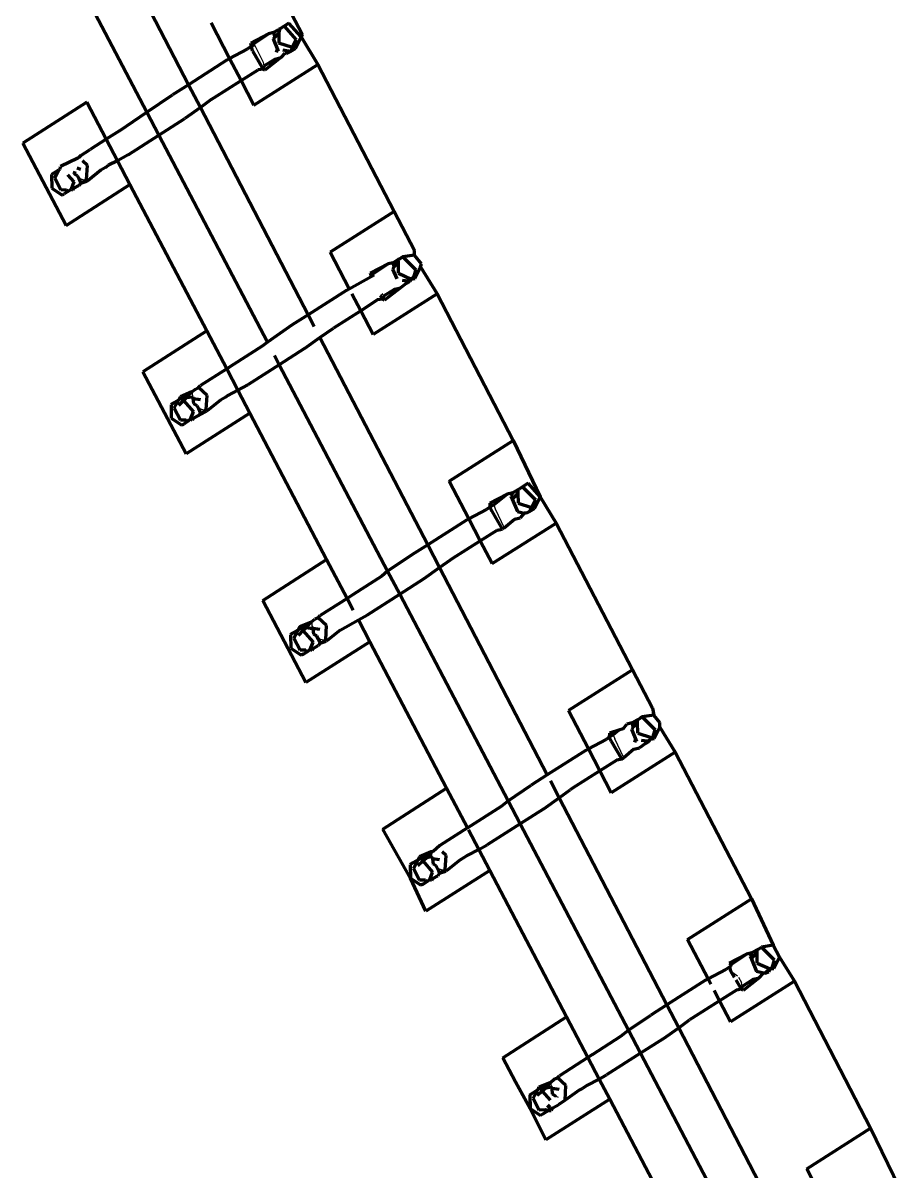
# Model space of a CAD drawing. Header units: millimetres. Extents: x 4307 to 31003, y 2809 to 20009.
# Drawn here: x 11773.49 to 11790.96, y 8599.74 to 8622.64 of the extents above; entities that cross this region are included whole.
import ezdxf

# ---------------------------------------------------------------- set-up
doc = ezdxf.new("R2010")
doc.units = ezdxf.units.MM
doc.layers.add('ProfileEdges', color=7, linetype='Continuous')

msp = doc.modelspace()

# ---------------------------------------------------------------- linework, layer by layer
for p, q in [((11778.034, 8622.238), (11778.073, 8622.214)), ((11778.073, 8622.214), (11778.11, 8622.204)), ((11778.11, 8622.204), (11778.28, 8621.854)), ((11778.298, 8621.778), (11778.259, 8621.753)), ((11778.28, 8621.854), (11778.298, 8621.778)), ((11774.512, 8619.654), (11774.516, 8619.628)), ((11774.741, 8619.499), (11774.609, 8619.536)), ((11774.768, 8619.483), (11774.741, 8619.499)), ((11780.458, 8617.624), (11780.418, 8617.649)), ((11780.458, 8617.624), (11780.477, 8617.59)), ((11780.621, 8617.202), (11780.67, 8617.24)), ((11776.862, 8615.28), (11776.866, 8615.255)), ((11776.866, 8615.255), (11776.87, 8615.184)), ((11777.125, 8614.91), (11776.994, 8614.947)), ((11777.152, 8614.894), (11777.125, 8614.91)), ((11782.803, 8613.06), (11782.878, 8613.026)), ((11782.878, 8613.026), (11782.908, 8612.945)), ((11782.908, 8612.945), (11783.086, 8612.568)), ((11779.247, 8610.691), (11779.251, 8610.666)), ((11779.251, 8610.666), (11779.254, 8610.595)), ((11779.509, 8610.321), (11779.378, 8610.357)), ((11779.537, 8610.305), (11779.509, 8610.321)), ((11785.187, 8608.471), (11785.263, 8608.437)), ((11785.263, 8608.437), (11785.292, 8608.356)), ((11785.47, 8607.979), (11785.292, 8608.356)), ((11781.631, 8606.102), (11781.635, 8606.076)), ((11781.635, 8606.076), (11781.639, 8606.006)), ((11781.893, 8605.731), (11781.762, 8605.768)), ((11781.921, 8605.716), (11781.893, 8605.731)), ((11787.606, 8603.725), (11787.739, 8603.634)), ((11787.757, 8603.603), (11787.817, 8603.497)), ((11787.796, 8603.396), (11787.835, 8603.421)), ((11787.835, 8603.421), (11787.817, 8603.497)), ((11784.015, 8601.513), (11784.019, 8601.487)), ((11784.019, 8601.487), (11784.023, 8601.416)), ((11784.167, 8601.205), (11784.124, 8601.223))]:
    msp.add_line(p, q)
at = {"layer": 'ProfileEdges', "lineweight": 211}
for p, q in [((11774.646, 8625.542), (11776.793, 8621.408)), ((11775.963, 8620.858), (11773.802, 8624.98)), ((11778.518, 8623.451), (11779.063, 8622.402)), ((11777.614, 8621.927), (11777.243, 8622.641)), ((11778.698, 8622.578), (11778.646, 8622.545)), ((11778.796, 8622.637), (11778.698, 8622.578)), ((11778.698, 8622.578), (11778.942, 8622.304)), ((11779.038, 8622.362), (11778.796, 8622.637)), ((11778.034, 8622.238), (11778.388, 8622.42)), ((11778.073, 8622.214), (11778.388, 8622.42)), ((11778.489, 8622.446), (11778.388, 8622.42)), ((11778.481, 8622.32), (11778.513, 8622.352)), ((11778.489, 8622.446), (11778.591, 8622.508)), ((11778.489, 8622.446), (11778.513, 8622.352)), ((11778.513, 8622.352), (11778.593, 8622.433)), ((11778.62, 8622.52), (11778.591, 8622.508)), ((11778.591, 8622.508), (11778.593, 8622.433)), ((11778.593, 8622.433), (11778.62, 8622.52)), ((11778.593, 8622.433), (11778.596, 8622.237)), ((11778.646, 8622.545), (11778.62, 8622.52)), ((11778.924, 8622.131), (11779.038, 8622.362)), ((11779.063, 8622.402), (11779.038, 8622.362)), ((11779.038, 8622.362), (11779.373, 8621.807)), ((11777.614, 8621.927), (11777.966, 8622.113)), ((11778.049, 8622.173), (11777.966, 8622.113)), ((11778.049, 8622.173), (11778.034, 8622.238)), ((11778.049, 8622.173), (11778.073, 8622.214)), ((11778.11, 8622.204), (11778.049, 8622.173)), ((11778.069, 8622.082), (11778.049, 8622.173)), ((11778.481, 8622.32), (11778.582, 8622.073)), ((11778.864, 8622.151), (11778.596, 8622.237)), ((11778.824, 8622.071), (11778.864, 8622.151)), ((11778.824, 8622.071), (11778.924, 8622.131)), ((11778.864, 8622.151), (11778.942, 8622.304)), ((11778.924, 8622.131), (11778.864, 8622.151)), ((11777.567, 8621.901), (11776.793, 8621.408)), ((11777.567, 8621.901), (11777.614, 8621.927)), ((11777.842, 8621.488), (11777.614, 8621.927)), ((11778.069, 8622.082), (11778.259, 8621.753)), ((11778.522, 8621.919), (11778.298, 8621.778)), ((11778.635, 8621.947), (11778.317, 8621.697)), ((11778.52, 8622.094), (11778.582, 8622.073)), ((11778.522, 8621.919), (11778.635, 8621.947)), ((11778.716, 8622.038), (11778.635, 8621.947)), ((11778.824, 8622.071), (11778.673, 8622.093)), ((11778.716, 8622.038), (11778.749, 8622.031)), ((11778.749, 8622.031), (11778.824, 8622.071)), ((11777.842, 8621.488), (11778.18, 8621.703)), ((11778.098, 8620.996), (11779.373, 8621.807)), ((11778.278, 8621.72), (11778.18, 8621.703)), ((11778.259, 8621.753), (11778.278, 8621.72)), ((11778.298, 8621.778), (11778.278, 8621.72)), ((11778.317, 8621.697), (11778.278, 8621.72)), ((11779.373, 8621.807), (11780.893, 8618.88)), ((11777.298, 8621.143), (11777.842, 8621.488)), ((11778.098, 8620.996), (11777.842, 8621.488)), ((11775.963, 8620.858), (11776.475, 8621.206)), ((11776.793, 8621.408), (11776.475, 8621.206)), ((11776.793, 8621.408), (11777.03, 8620.952)), ((11774.765, 8621.058), (11773.493, 8620.242)), ((11775.153, 8620.319), (11774.765, 8621.058)), ((11777.247, 8621.109), (11777.03, 8620.952)), ((11777.247, 8621.109), (11777.298, 8621.143)), ((11775.416, 8620.487), (11775.963, 8620.858)), ((11776.203, 8620.401), (11775.963, 8620.858)), ((11776.203, 8620.401), (11776.722, 8620.733)), ((11777.03, 8620.952), (11776.722, 8620.733)), ((11777.03, 8620.952), (11779.178, 8616.819)), ((11775.153, 8620.319), (11774.833, 8620.114)), ((11775.416, 8620.487), (11775.153, 8620.319)), ((11775.153, 8620.319), (11775.378, 8619.891)), ((11775.592, 8620.011), (11776.203, 8620.401)), ((11778.369, 8616.269), (11776.203, 8620.401)), ((11774.354, 8618.601), (11773.493, 8620.242)), ((11774.65, 8619.996), (11774.833, 8620.114)), ((11774.587, 8619.939), (11774.244, 8619.776)), ((11774.61, 8619.954), (11774.587, 8619.939)), ((11774.65, 8619.996), (11774.61, 8619.954)), ((11774.779, 8619.797), (11774.678, 8619.891)), ((11775.378, 8619.891), (11775.196, 8619.799)), ((11775.592, 8620.011), (11775.378, 8619.891)), ((11775.378, 8619.891), (11775.626, 8619.418)), ((11774.101, 8619.643), (11774.061, 8619.613)), ((11774.061, 8619.613), (11774.067, 8619.344)), ((11774.101, 8619.643), (11774.21, 8619.709)), ((11774.126, 8619.543), (11774.21, 8619.709)), ((11774.21, 8619.709), (11774.234, 8619.725)), ((11774.234, 8619.725), (11774.244, 8619.776)), ((11774.382, 8619.612), (11774.508, 8619.469)), ((11774.516, 8619.628), (11774.532, 8619.684)), ((11774.581, 8619.591), (11774.516, 8619.628)), ((11774.647, 8619.719), (11774.574, 8619.744)), ((11774.609, 8619.536), (11774.581, 8619.591)), ((11774.761, 8619.515), (11774.779, 8619.797)), ((11775.047, 8619.705), (11774.791, 8619.498)), ((11775.139, 8619.757), (11775.047, 8619.705)), ((11775.139, 8619.757), (11775.196, 8619.799)), ((11774.126, 8619.543), (11774.249, 8619.307)), ((11774.354, 8618.601), (11775.626, 8619.418)), ((11774.508, 8619.469), (11774.452, 8619.323)), ((11774.51, 8619.342), (11774.61, 8619.397)), ((11774.609, 8619.536), (11774.647, 8619.445)), ((11774.647, 8619.445), (11774.61, 8619.397)), ((11774.647, 8619.445), (11774.761, 8619.515)), ((11774.647, 8619.445), (11774.768, 8619.483)), ((11774.768, 8619.483), (11774.761, 8619.515)), ((11774.791, 8619.498), (11774.768, 8619.483)), ((11777.157, 8616.497), (11775.626, 8619.418)), ((11774.067, 8619.344), (11774.275, 8619.205)), ((11774.363, 8619.305), (11774.249, 8619.307)), ((11774.275, 8619.205), (11774.317, 8619.228)), ((11774.389, 8619.276), (11774.317, 8619.228)), ((11774.389, 8619.276), (11774.363, 8619.305)), ((11774.389, 8619.276), (11774.452, 8619.323)), ((11774.51, 8619.342), (11774.452, 8619.323)), ((11774.452, 8619.323), (11774.49, 8619.303)), ((11774.51, 8619.342), (11774.49, 8619.303)), ((11780.893, 8618.88), (11779.618, 8618.069)), ((11780.893, 8618.88), (11781.298, 8618.101)), ((11779.998, 8617.338), (11779.618, 8618.069)), ((11781.299, 8618.009), (11781.067, 8617.973)), ((11781.299, 8618.009), (11781.298, 8618.101)), ((11781.438, 8617.831), (11781.299, 8618.009)), ((11780.772, 8617.831), (11780.418, 8617.649)), ((11780.772, 8617.831), (11780.458, 8617.624)), ((11780.874, 8617.856), (11780.772, 8617.831)), ((11780.893, 8617.778), (11780.865, 8617.731)), ((11780.976, 8617.919), (11780.874, 8617.856)), ((11780.893, 8617.778), (11780.874, 8617.856)), ((11780.977, 8617.865), (11780.893, 8617.778)), ((11781.004, 8617.931), (11780.976, 8617.919)), ((11780.977, 8617.865), (11780.976, 8617.919)), ((11780.98, 8617.648), (11780.977, 8617.865)), ((11781.004, 8617.931), (11781.067, 8617.973)), ((11781.067, 8617.973), (11781.03, 8617.956)), ((11781.067, 8617.973), (11781.326, 8617.715)), ((11781.422, 8617.773), (11781.308, 8617.542)), ((11781.422, 8617.773), (11781.438, 8617.831)), ((11781.422, 8617.773), (11781.748, 8617.236)), ((11779.998, 8617.338), (11780.433, 8617.581)), ((11780.418, 8617.649), (11780.433, 8617.581)), ((11780.458, 8617.624), (11780.433, 8617.581)), ((11780.433, 8617.581), (11780.494, 8617.615)), ((11780.954, 8617.532), (11780.865, 8617.731)), ((11780.98, 8617.648), (11781.233, 8617.53)), ((11781.233, 8617.53), (11781.179, 8617.49)), ((11781.233, 8617.53), (11781.208, 8617.482)), ((11781.28, 8617.565), (11781.233, 8617.53)), ((11781.233, 8617.53), (11781.308, 8617.542)), ((11781.326, 8617.715), (11781.28, 8617.565)), ((11779.951, 8617.312), (11779.178, 8616.819)), ((11779.951, 8617.312), (11779.998, 8617.338)), ((11780.906, 8617.33), (11780.682, 8617.188)), ((11781.019, 8617.358), (11780.701, 8617.108)), ((11780.906, 8617.33), (11781.019, 8617.358)), ((11781.134, 8617.442), (11781.019, 8617.358)), ((11781.179, 8617.49), (11781.057, 8617.503)), ((11781.134, 8617.442), (11781.101, 8617.449)), ((11781.208, 8617.482), (11781.134, 8617.442)), ((11781.208, 8617.482), (11781.179, 8617.49)), ((11780.053, 8617.233), (11780.226, 8616.899)), ((11780.564, 8617.113), (11780.226, 8616.899)), ((11781.748, 8617.236), (11780.473, 8616.425)), ((11780.662, 8617.131), (11780.564, 8617.113)), ((11780.621, 8617.202), (11780.662, 8617.131)), ((11780.682, 8617.188), (11780.662, 8617.131)), ((11780.662, 8617.131), (11780.701, 8617.108)), ((11781.748, 8617.236), (11783.268, 8614.309)), ((11780.226, 8616.899), (11779.682, 8616.554)), ((11780.473, 8616.425), (11780.226, 8616.899)), ((11778.86, 8616.616), (11778.369, 8616.269)), ((11779.178, 8616.819), (11778.86, 8616.616)), ((11779.178, 8616.819), (11779.3, 8616.583)), ((11777.157, 8616.497), (11775.885, 8615.681)), ((11777.556, 8615.737), (11777.157, 8616.497)), ((11779.415, 8616.363), (11779.682, 8616.554)), ((11778.263, 8616.194), (11777.693, 8615.829)), ((11778.369, 8616.269), (11778.263, 8616.194)), ((11779.106, 8616.143), (11779.415, 8616.363)), ((11779.415, 8616.363), (11781.562, 8612.23)), ((11778.603, 8615.822), (11778.506, 8616.008)), ((11779.106, 8616.143), (11778.603, 8615.822)), ((11777.556, 8615.737), (11777.035, 8615.407)), ((11777.693, 8615.829), (11777.556, 8615.737)), ((11777.779, 8615.311), (11777.556, 8615.737)), ((11778.603, 8615.822), (11777.977, 8615.422)), ((11780.764, 8611.702), (11778.603, 8615.822)), ((11776.745, 8614.041), (11775.885, 8615.681)), ((11776.862, 8615.28), (11776.633, 8615.184)), ((11776.751, 8615.168), (11776.862, 8615.28)), ((11776.862, 8615.28), (11776.931, 8615.336)), ((11776.931, 8615.336), (11776.994, 8615.364)), ((11776.994, 8615.364), (11777.035, 8615.407)), ((11777.163, 8615.208), (11776.994, 8615.364)), ((11777.58, 8615.21), (11777.779, 8615.311)), ((11777.779, 8615.311), (11777.977, 8615.422)), ((11777.779, 8615.311), (11778.017, 8614.857)), ((11776.485, 8615.054), (11776.445, 8615.024)), ((11776.445, 8615.024), (11776.451, 8614.755)), ((11776.485, 8615.054), (11776.601, 8615.124)), ((11776.51, 8614.953), (11776.601, 8615.124)), ((11776.691, 8615.107), (11776.595, 8615.01)), ((11776.601, 8615.124), (11776.633, 8615.184)), ((11776.649, 8615.155), (11776.601, 8615.124)), ((11776.633, 8615.184), (11776.751, 8615.168)), ((11776.649, 8615.155), (11776.691, 8615.107)), ((11776.751, 8615.168), (11776.691, 8615.107)), ((11776.691, 8615.107), (11776.892, 8614.879)), ((11776.751, 8615.168), (11776.87, 8615.184)), ((11776.87, 8615.184), (11776.888, 8615.15)), ((11776.888, 8615.15), (11777.031, 8615.13)), ((11776.9, 8615.039), (11776.888, 8615.15)), ((11776.965, 8615.001), (11776.9, 8615.039)), ((11777.145, 8614.926), (11777.163, 8615.208)), ((11777.431, 8615.116), (11777.175, 8614.908)), ((11777.524, 8615.168), (11777.431, 8615.116)), ((11777.58, 8615.21), (11777.524, 8615.168)), ((11776.51, 8614.953), (11776.633, 8614.717)), ((11778.017, 8614.857), (11776.745, 8614.041)), ((11776.836, 8614.734), (11776.892, 8614.879)), ((11776.895, 8614.753), (11776.995, 8614.808)), ((11776.994, 8614.947), (11776.965, 8615.001)), ((11776.994, 8614.947), (11777.031, 8614.856)), ((11777.031, 8614.856), (11776.995, 8614.808)), ((11776.995, 8614.808), (11777.023, 8614.83)), ((11777.023, 8614.83), (11777.125, 8614.91)), ((11777.023, 8614.83), (11777.152, 8614.894)), ((11777.125, 8614.91), (11777.145, 8614.926)), ((11777.152, 8614.894), (11777.145, 8614.926)), ((11777.175, 8614.908), (11777.152, 8614.894)), ((11779.548, 8611.936), (11778.017, 8614.857)), ((11776.451, 8614.755), (11776.659, 8614.616)), ((11776.747, 8614.716), (11776.633, 8614.717)), ((11776.702, 8614.639), (11776.659, 8614.616)), ((11776.773, 8614.686), (11776.702, 8614.639)), ((11776.773, 8614.686), (11776.747, 8614.716)), ((11776.773, 8614.686), (11776.836, 8614.734)), ((11776.895, 8614.753), (11776.836, 8614.734)), ((11776.874, 8614.714), (11776.836, 8614.734)), ((11776.895, 8614.753), (11776.874, 8614.714)), ((11781.993, 8613.498), (11783.268, 8614.309)), ((11783.268, 8614.309), (11783.806, 8613.184)), ((11782.383, 8612.749), (11781.993, 8613.498)), ((11783.564, 8613.459), (11783.452, 8613.384)), ((11783.806, 8613.184), (11783.564, 8613.459)), ((11783.15, 8613.24), (11782.803, 8613.06)), ((11782.878, 8613.026), (11783.15, 8613.24)), ((11783.258, 8613.267), (11783.15, 8613.24)), ((11783.258, 8613.267), (11783.219, 8613.2)), ((11783.219, 8613.2), (11783.249, 8613.142)), ((11783.249, 8613.142), (11783.361, 8613.254)), ((11783.36, 8613.329), (11783.258, 8613.267)), ((11783.388, 8613.342), (11783.36, 8613.329)), ((11783.36, 8613.329), (11783.361, 8613.254)), ((11783.361, 8613.254), (11783.365, 8613.059)), ((11783.452, 8613.384), (11783.388, 8613.342)), ((11783.452, 8613.384), (11783.711, 8613.126)), ((11783.692, 8612.953), (11783.806, 8613.184)), ((11783.806, 8613.184), (11784.123, 8612.664)), ((11782.798, 8612.981), (11782.735, 8612.934)), ((11782.803, 8613.06), (11782.798, 8612.981)), ((11782.878, 8613.026), (11782.798, 8612.981)), ((11782.798, 8612.981), (11782.838, 8612.903)), ((11783.249, 8613.142), (11783.351, 8612.895)), ((11783.365, 8613.059), (11783.633, 8612.972)), ((11783.593, 8612.892), (11783.633, 8612.972)), ((11783.593, 8612.892), (11783.692, 8612.953)), ((11783.633, 8612.972), (11783.711, 8613.126)), ((11783.633, 8612.972), (11783.692, 8612.953)), ((11782.335, 8612.723), (11781.562, 8612.23)), ((11782.383, 8612.749), (11782.335, 8612.723)), ((11782.735, 8612.934), (11782.383, 8612.749)), ((11782.383, 8612.749), (11782.611, 8612.309)), ((11782.838, 8612.903), (11783.047, 8612.542)), ((11783.086, 8612.568), (11783.291, 8612.741)), ((11783.291, 8612.741), (11783.403, 8612.769)), ((11783.351, 8612.895), (11783.485, 8612.86)), ((11783.485, 8612.86), (11783.403, 8612.769)), ((11783.524, 8612.863), (11783.485, 8612.86)), ((11783.593, 8612.892), (11783.524, 8612.863)), ((11782.611, 8612.309), (11782.948, 8612.524)), ((11782.848, 8611.854), (11784.123, 8612.664)), ((11782.948, 8612.524), (11783.047, 8612.542)), ((11783.086, 8612.568), (11783.047, 8612.542)), ((11785.643, 8609.737), (11784.123, 8612.664)), ((11782.066, 8611.964), (11782.611, 8612.309)), ((11782.848, 8611.854), (11782.611, 8612.309)), ((11781.244, 8612.027), (11780.764, 8611.702)), ((11781.562, 8612.23), (11781.244, 8612.027)), ((11781.562, 8612.23), (11781.799, 8611.774)), ((11778.276, 8611.12), (11779.548, 8611.936)), ((11779.956, 8611.158), (11779.548, 8611.936)), ((11781.799, 8611.774), (11782.016, 8611.931)), ((11782.016, 8611.931), (11782.066, 8611.964)), ((11780.647, 8611.604), (11780.078, 8611.24)), ((11780.764, 8611.702), (11780.647, 8611.604)), ((11781.004, 8611.244), (11780.764, 8611.702)), ((11781.49, 8611.554), (11781.799, 8611.774)), ((11781.799, 8611.774), (11783.946, 8607.641)), ((11781.004, 8611.244), (11781.49, 8611.554)), ((11779.136, 8609.48), (11778.276, 8611.12)), ((11779.956, 8611.158), (11779.419, 8610.818)), ((11780.078, 8611.24), (11779.956, 8611.158)), ((11780.079, 8610.924), (11779.956, 8611.158)), ((11780.361, 8610.833), (11781.004, 8611.244)), ((11783.164, 8607.123), (11781.004, 8611.244)), ((11779.012, 8610.597), (11779.247, 8610.691)), ((11779.137, 8610.58), (11779.247, 8610.691)), ((11779.247, 8610.691), (11779.315, 8610.747)), ((11779.379, 8610.775), (11779.315, 8610.747)), ((11779.379, 8610.775), (11779.419, 8610.818)), ((11779.548, 8610.619), (11779.379, 8610.775)), ((11779.815, 8610.527), (11780.18, 8610.731)), ((11780.18, 8610.731), (11780.361, 8610.833)), ((11780.18, 8610.731), (11780.408, 8610.296)), ((11778.869, 8610.465), (11778.83, 8610.435)), ((11778.83, 8610.435), (11778.835, 8610.166)), ((11778.869, 8610.465), (11778.979, 8610.531)), ((11778.894, 8610.364), (11778.979, 8610.531)), ((11778.979, 8610.531), (11779.012, 8610.597)), ((11778.979, 8610.531), (11779.033, 8610.566)), ((11779.075, 8610.518), (11778.979, 8610.42)), ((11779.012, 8610.597), (11779.137, 8610.58)), ((11779.033, 8610.566), (11779.075, 8610.518)), ((11779.075, 8610.518), (11779.137, 8610.58)), ((11779.075, 8610.518), (11779.277, 8610.29)), ((11779.137, 8610.58), (11779.272, 8610.561)), ((11779.272, 8610.561), (11779.254, 8610.595)), ((11779.415, 8610.541), (11779.272, 8610.561)), ((11779.272, 8610.561), (11779.284, 8610.45)), ((11779.35, 8610.412), (11779.284, 8610.45)), ((11779.529, 8610.336), (11779.548, 8610.619)), ((11779.815, 8610.527), (11779.559, 8610.319)), ((11778.894, 8610.364), (11779.017, 8610.128)), ((11780.408, 8610.296), (11779.136, 8609.48)), ((11779.221, 8610.144), (11779.277, 8610.29)), ((11779.279, 8610.164), (11779.379, 8610.219)), ((11779.378, 8610.357), (11779.35, 8610.412)), ((11779.378, 8610.357), (11779.416, 8610.266)), ((11779.416, 8610.266), (11779.379, 8610.219)), ((11779.416, 8610.266), (11779.509, 8610.321)), ((11779.416, 8610.266), (11779.537, 8610.305)), ((11779.509, 8610.321), (11779.529, 8610.336)), ((11779.537, 8610.305), (11779.529, 8610.336)), ((11779.559, 8610.319), (11779.537, 8610.305)), ((11781.939, 8607.375), (11780.408, 8610.296)), ((11778.835, 8610.166), (11779.043, 8610.026)), ((11779.132, 8610.126), (11779.017, 8610.128)), ((11779.086, 8610.05), (11779.043, 8610.026)), ((11779.157, 8610.097), (11779.086, 8610.05)), ((11779.157, 8610.097), (11779.132, 8610.126)), ((11779.157, 8610.097), (11779.221, 8610.144)), ((11779.279, 8610.164), (11779.221, 8610.144)), ((11779.221, 8610.144), (11779.259, 8610.124)), ((11779.279, 8610.164), (11779.259, 8610.124)), ((11785.643, 8609.737), (11784.368, 8608.927)), ((11785.643, 8609.737), (11786.041, 8608.972)), ((11784.767, 8608.16), (11784.368, 8608.927)), ((11786.068, 8608.83), (11785.836, 8608.795)), ((11786.041, 8608.972), (11786.068, 8608.83)), ((11786.188, 8608.688), (11786.068, 8608.83)), ((11785.462, 8608.56), (11785.534, 8608.651)), ((11785.642, 8608.678), (11785.534, 8608.651)), ((11785.662, 8608.6), (11785.634, 8608.553)), ((11785.744, 8608.74), (11785.642, 8608.678)), ((11785.662, 8608.6), (11785.642, 8608.678)), ((11785.745, 8608.686), (11785.662, 8608.6)), ((11785.773, 8608.753), (11785.744, 8608.74)), ((11785.745, 8608.686), (11785.744, 8608.74)), ((11785.749, 8608.47), (11785.745, 8608.686)), ((11785.773, 8608.753), (11785.836, 8608.795)), ((11785.799, 8608.778), (11785.836, 8608.795)), ((11785.836, 8608.795), (11786.095, 8608.536)), ((11786.19, 8608.595), (11786.077, 8608.364)), ((11786.19, 8608.595), (11786.188, 8608.688)), ((11786.19, 8608.595), (11786.498, 8608.093)), ((11785.182, 8608.391), (11785.119, 8608.345)), ((11785.187, 8608.471), (11785.182, 8608.391)), ((11785.263, 8608.437), (11785.182, 8608.391)), ((11785.182, 8608.391), (11785.222, 8608.314)), ((11785.371, 8608.53), (11785.187, 8608.471)), ((11785.371, 8608.53), (11785.263, 8608.437)), ((11785.462, 8608.56), (11785.371, 8608.53)), ((11785.735, 8608.305), (11785.634, 8608.553)), ((11785.749, 8608.47), (11786.017, 8608.383)), ((11786.049, 8608.387), (11786.001, 8608.352)), ((11786.001, 8608.352), (11786.077, 8608.364)), ((11786.017, 8608.383), (11786.049, 8608.387)), ((11786.049, 8608.387), (11786.095, 8608.536)), ((11786.049, 8608.387), (11786.077, 8608.364)), ((11784.72, 8608.133), (11783.946, 8607.641)), ((11784.72, 8608.133), (11784.767, 8608.16)), ((11784.767, 8608.16), (11785.119, 8608.345)), ((11784.767, 8608.16), (11784.995, 8607.72)), ((11785.222, 8608.314), (11785.431, 8607.952)), ((11785.675, 8608.152), (11785.47, 8607.979)), ((11785.735, 8608.305), (11785.673, 8608.327)), ((11785.675, 8608.152), (11785.788, 8608.18)), ((11785.902, 8608.264), (11785.788, 8608.18)), ((11785.948, 8608.312), (11785.826, 8608.325)), ((11785.902, 8608.264), (11785.869, 8608.271)), ((11785.902, 8608.264), (11785.977, 8608.303)), ((11786.001, 8608.352), (11785.948, 8608.312)), ((11785.977, 8608.303), (11785.948, 8608.312)), ((11785.977, 8608.303), (11786.001, 8608.352)), ((11785.333, 8607.935), (11784.995, 8607.72)), ((11786.498, 8608.093), (11785.223, 8607.282)), ((11785.431, 8607.952), (11785.333, 8607.935)), ((11785.431, 8607.952), (11785.47, 8607.979)), ((11788.018, 8605.166), (11786.498, 8608.093)), ((11784.995, 8607.72), (11784.451, 8607.375)), ((11785.223, 8607.282), (11784.995, 8607.72)), ((11783.946, 8607.641), (11783.628, 8607.438)), ((11784.009, 8607.519), (11784.183, 8607.185)), ((11780.667, 8606.559), (11781.939, 8607.375)), ((11782.355, 8606.583), (11781.939, 8607.375)), ((11783.164, 8607.123), (11783.628, 8607.438)), ((11784.183, 8607.185), (11784.4, 8607.342)), ((11784.451, 8607.375), (11784.4, 8607.342)), ((11782.355, 8606.583), (11783.032, 8607.015)), ((11783.032, 8607.015), (11783.164, 8607.123)), ((11783.405, 8606.665), (11783.164, 8607.123)), ((11783.875, 8606.965), (11784.183, 8607.185)), ((11784.183, 8607.185), (11786.331, 8603.052)), ((11783.875, 8606.965), (11783.405, 8606.665)), ((11781.22, 8605.577), (11780.667, 8606.559)), ((11782.355, 8606.583), (11781.801, 8606.228)), ((11782.376, 8606.543), (11782.581, 8606.152)), ((11783.405, 8606.665), (11782.745, 8606.244)), ((11785.565, 8602.545), (11783.405, 8606.665)), ((11781.631, 8606.102), (11781.396, 8606.008)), ((11781.396, 8606.008), (11781.635, 8606.076)), ((11781.537, 8605.988), (11781.631, 8606.102)), ((11781.674, 8606.111), (11781.631, 8606.102)), ((11781.635, 8606.076), (11781.644, 8606.127)), ((11781.801, 8606.228), (11781.674, 8606.111)), ((11781.932, 8606.03), (11781.853, 8606.103)), ((11782.349, 8606.031), (11782.581, 8606.152)), ((11782.581, 8606.152), (11782.745, 8606.244)), ((11782.581, 8606.152), (11782.8, 8605.735)), ((11781.253, 8605.876), (11781.214, 8605.846)), ((11781.214, 8605.846), (11781.22, 8605.577)), ((11781.253, 8605.876), (11781.363, 8605.942)), ((11781.363, 8605.942), (11781.278, 8605.775)), ((11781.396, 8606.008), (11781.363, 8605.942)), ((11781.363, 8605.942), (11781.417, 8605.977)), ((11781.364, 8605.831), (11781.465, 8605.923)), ((11781.537, 8605.988), (11781.396, 8606.008)), ((11781.417, 8605.977), (11781.465, 8605.923)), ((11781.465, 8605.923), (11781.537, 8605.988)), ((11781.465, 8605.923), (11781.661, 8605.701)), ((11781.639, 8606.006), (11781.537, 8605.988)), ((11781.639, 8606.006), (11781.656, 8605.972)), ((11781.656, 8605.972), (11781.8, 8605.952)), ((11781.656, 8605.972), (11781.669, 8605.86)), ((11781.734, 8605.823), (11781.669, 8605.86)), ((11781.913, 8605.747), (11781.932, 8606.03)), ((11782.2, 8605.937), (11781.943, 8605.73)), ((11782.292, 8605.99), (11782.2, 8605.937)), ((11782.349, 8606.031), (11782.292, 8605.99)), ((11781.401, 8605.539), (11781.278, 8605.775)), ((11782.8, 8605.735), (11781.528, 8604.919)), ((11781.605, 8605.555), (11781.661, 8605.701)), ((11781.663, 8605.575), (11781.763, 8605.629)), ((11781.762, 8605.768), (11781.734, 8605.823)), ((11781.762, 8605.768), (11781.8, 8605.677)), ((11781.8, 8605.677), (11781.763, 8605.629)), ((11781.893, 8605.731), (11781.8, 8605.677)), ((11781.8, 8605.677), (11781.921, 8605.716)), ((11781.913, 8605.747), (11781.893, 8605.731)), ((11781.921, 8605.716), (11781.913, 8605.747)), ((11781.943, 8605.73), (11781.921, 8605.716)), ((11784.331, 8602.815), (11782.8, 8605.735)), ((11781.22, 8605.577), (11781.427, 8605.437)), ((11781.528, 8604.919), (11781.22, 8605.577)), ((11781.516, 8605.537), (11781.401, 8605.539)), ((11781.47, 8605.46), (11781.427, 8605.437)), ((11781.542, 8605.508), (11781.47, 8605.46)), ((11781.542, 8605.508), (11781.516, 8605.537)), ((11781.605, 8605.555), (11781.542, 8605.508)), ((11781.663, 8605.575), (11781.605, 8605.555)), ((11781.643, 8605.535), (11781.605, 8605.555)), ((11781.663, 8605.575), (11781.643, 8605.535)), ((11786.743, 8604.356), (11788.018, 8605.166)), ((11788.018, 8605.166), (11788.452, 8604.241)), ((11787.151, 8603.571), (11786.743, 8604.356)), ((11788.452, 8604.241), (11788.22, 8604.206)), ((11788.575, 8604.005), (11788.452, 8604.241)), ((11787.918, 8604.061), (11787.571, 8603.882)), ((11787.918, 8604.061), (11787.611, 8603.857)), ((11788.027, 8604.089), (11787.918, 8604.061)), ((11787.988, 8604.021), (11788.027, 8604.089)), ((11787.988, 8604.021), (11788.018, 8603.963)), ((11788.046, 8604.011), (11788.018, 8603.963)), ((11788.129, 8604.151), (11788.027, 8604.089)), ((11788.13, 8604.097), (11788.046, 8604.011)), ((11788.157, 8604.164), (11788.129, 8604.151)), ((11788.13, 8604.097), (11788.129, 8604.151)), ((11788.133, 8603.881), (11788.13, 8604.097)), ((11788.157, 8604.164), (11788.22, 8604.206)), ((11788.479, 8603.947), (11788.22, 8604.206)), ((11787.587, 8603.809), (11787.503, 8603.756)), ((11787.571, 8603.882), (11787.611, 8603.857)), ((11787.611, 8603.857), (11787.587, 8603.809)), ((11787.606, 8603.725), (11787.587, 8603.809)), ((11787.647, 8603.847), (11787.611, 8603.857)), ((11788.018, 8603.963), (11788.119, 8603.716)), ((11788.133, 8603.881), (11788.389, 8603.769)), ((11788.433, 8603.797), (11788.389, 8603.769)), ((11788.433, 8603.797), (11788.479, 8603.947)), ((11788.575, 8604.005), (11788.461, 8603.775)), ((11788.575, 8604.005), (11788.873, 8603.522)), ((11787.104, 8603.544), (11787.151, 8603.571)), ((11787.151, 8603.571), (11787.503, 8603.756)), ((11787.206, 8603.466), (11787.151, 8603.571)), ((11787.68, 8603.597), (11787.606, 8603.725)), ((11788.059, 8603.563), (11787.835, 8603.421)), ((11788.172, 8603.59), (11787.854, 8603.34)), ((11788.059, 8603.563), (11788.172, 8603.59)), ((11788.254, 8603.682), (11788.119, 8603.716)), ((11788.172, 8603.59), (11788.254, 8603.682)), ((11788.292, 8603.685), (11788.254, 8603.682)), ((11788.332, 8603.723), (11788.292, 8603.685)), ((11788.292, 8603.685), (11788.361, 8603.714)), ((11788.389, 8603.769), (11788.332, 8603.723)), ((11788.361, 8603.714), (11788.332, 8603.723)), ((11788.361, 8603.714), (11788.389, 8603.769)), ((11788.389, 8603.769), (11788.461, 8603.775)), ((11787.104, 8603.544), (11786.331, 8603.052)), ((11787.272, 8603.337), (11787.38, 8603.131)), ((11787.717, 8603.346), (11787.38, 8603.131)), ((11788.873, 8603.522), (11787.598, 8602.711)), ((11787.796, 8603.396), (11787.71, 8603.545)), ((11787.815, 8603.363), (11787.717, 8603.346)), ((11787.815, 8603.363), (11787.796, 8603.396)), ((11787.835, 8603.421), (11787.815, 8603.363)), ((11787.854, 8603.34), (11787.815, 8603.363)), ((11790.393, 8600.595), (11788.873, 8603.522)), ((11787.38, 8603.131), (11786.835, 8602.786)), ((11787.598, 8602.711), (11787.38, 8603.131)), ((11786.331, 8603.052), (11786.012, 8602.849)), ((11786.331, 8603.052), (11786.568, 8602.596)), ((11783.059, 8601.999), (11784.331, 8602.815)), ((11784.757, 8602.001), (11784.331, 8602.815)), ((11785.565, 8602.545), (11786.012, 8602.849)), ((11786.568, 8602.596), (11786.784, 8602.752)), ((11786.835, 8602.786), (11786.784, 8602.752)), ((11784.846, 8602.062), (11785.416, 8602.426)), ((11785.416, 8602.426), (11785.565, 8602.545)), ((11785.805, 8602.086), (11785.565, 8602.545)), ((11786.259, 8602.376), (11786.568, 8602.596)), ((11786.568, 8602.596), (11788.715, 8598.462)), ((11786.259, 8602.376), (11785.805, 8602.086)), ((11783.31, 8601.52), (11783.059, 8601.999)), ((11784.757, 8602.001), (11784.188, 8601.64)), ((11784.846, 8602.062), (11784.757, 8602.001)), ((11784.982, 8601.572), (11784.757, 8602.001)), ((11785.805, 8602.086), (11785.13, 8601.655)), ((11787.965, 8597.967), (11785.805, 8602.086)), ((11783.31, 8601.52), (11783.604, 8600.988)), ((11783.786, 8601.417), (11784.015, 8601.513)), ((11783.921, 8601.398), (11784.015, 8601.513)), ((11784.015, 8601.513), (11784.084, 8601.568)), ((11784.084, 8601.568), (11784.147, 8601.597)), ((11784.147, 8601.597), (11784.188, 8601.64)), ((11784.316, 8601.441), (11784.147, 8601.597)), ((11784.733, 8601.442), (11784.982, 8601.572)), ((11784.982, 8601.572), (11785.13, 8601.655)), ((11785.191, 8601.174), (11784.982, 8601.572)), ((11783.598, 8601.256), (11783.762, 8601.362)), ((11783.663, 8601.186), (11783.762, 8601.362)), ((11783.849, 8601.334), (11783.748, 8601.242)), ((11783.762, 8601.362), (11783.786, 8601.417)), ((11783.802, 8601.388), (11783.762, 8601.362)), ((11783.786, 8601.417), (11783.921, 8601.398)), ((11783.849, 8601.334), (11783.802, 8601.388)), ((11783.921, 8601.398), (11783.849, 8601.334)), ((11784.011, 8601.15), (11783.849, 8601.334)), ((11783.921, 8601.398), (11784.023, 8601.416)), ((11784.041, 8601.382), (11784.023, 8601.416)), ((11784.184, 8601.362), (11784.041, 8601.382)), ((11784.053, 8601.271), (11784.041, 8601.382)), ((11784.124, 8601.223), (11784.053, 8601.271)), ((11784.306, 8601.15), (11784.316, 8601.441)), ((11784.584, 8601.348), (11784.306, 8601.15)), ((11784.65, 8601.385), (11784.584, 8601.348)), ((11784.733, 8601.442), (11784.65, 8601.385)), ((11783.598, 8601.256), (11783.604, 8600.988)), ((11783.663, 8601.186), (11783.786, 8600.95)), ((11785.191, 8601.174), (11783.919, 8600.358)), ((11783.953, 8601.007), (11784.001, 8601.061)), ((11784.055, 8601), (11784.175, 8601.062)), ((11784.306, 8601.15), (11784.175, 8601.062)), ((11786.722, 8598.254), (11785.191, 8601.174)), ((11783.604, 8600.988), (11783.812, 8600.848)), ((11783.919, 8600.358), (11783.604, 8600.988)), ((11783.911, 8600.96), (11783.786, 8600.95)), ((11783.855, 8600.871), (11783.812, 8600.848)), ((11783.926, 8600.919), (11783.855, 8600.871)), ((11783.926, 8600.919), (11783.911, 8600.96)), ((11783.972, 8600.947), (11783.911, 8600.96)), ((11783.926, 8600.919), (11783.972, 8600.947)), ((11783.972, 8600.947), (11784.027, 8600.946)), ((11784.055, 8601), (11783.989, 8600.966)), ((11784.055, 8601), (11784.027, 8600.946)), ((11789.118, 8599.784), (11790.393, 8600.595)), ((11790.393, 8600.595), (11790.959, 8599.416)), ((11789.535, 8598.981), (11789.118, 8599.784))]:
    msp.add_line(p, q, dxfattribs=at)

doc.saveas('drawing.dxf')
